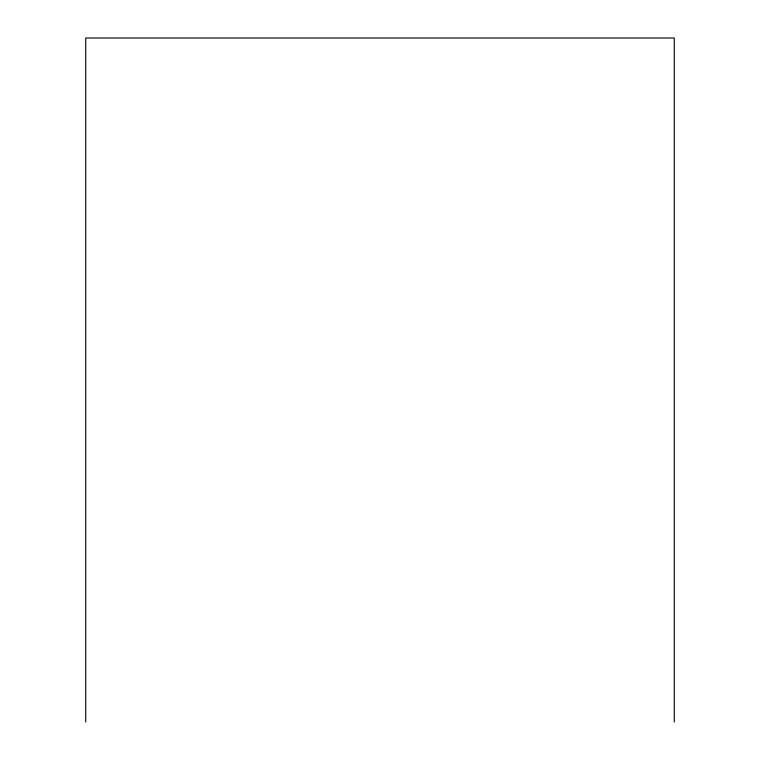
<?xml version="1.0" encoding="UTF-8"?>
<svg xmlns="http://www.w3.org/2000/svg" width="760" height="760" viewBox="0 0 760 760"><rect width="100%" height="100%" fill="white"/><g stroke="black" fill="none" stroke-linecap="round" stroke-linejoin="round"><path stroke-width="1.14" d="M674.281 722L674.281 38L85.719 38L85.719 722"/></g></svg>
